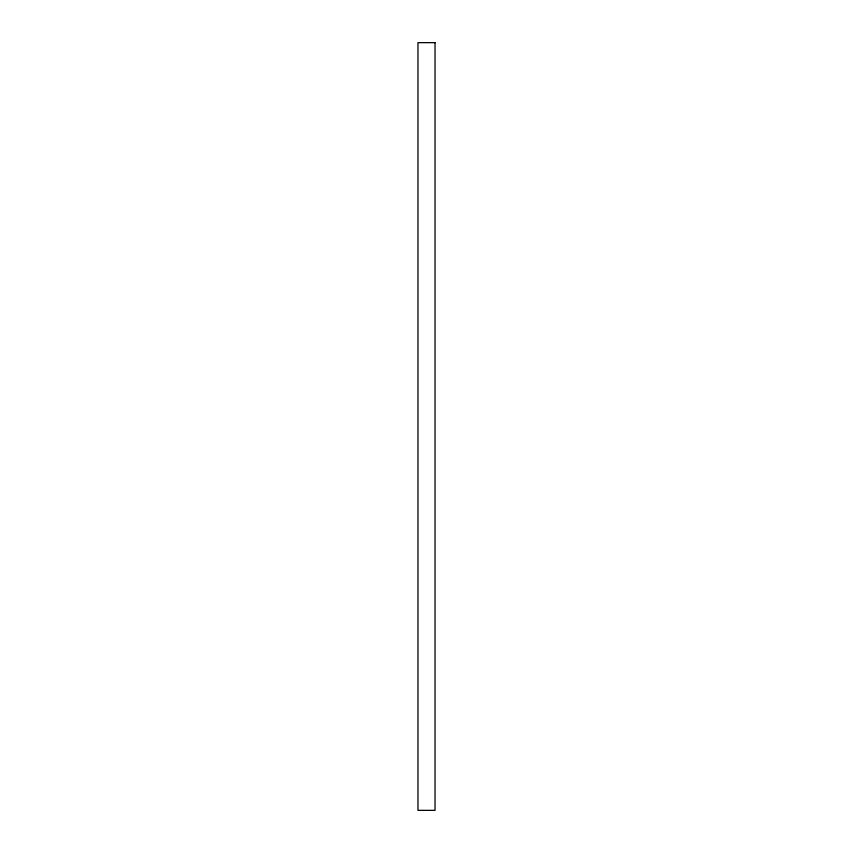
<?xml version="1.0" encoding="UTF-8"?>
<svg xmlns="http://www.w3.org/2000/svg" width="853" height="853" viewBox="0 0 853 853"><rect width="100%" height="100%" fill="white"/><g stroke="black" fill="none" stroke-linecap="round" stroke-linejoin="round"><path stroke-width="1.28" d="M435.03 42.65L417.97 42.65L417.97 810.35L435.03 810.35L435.03 42.65"/></g></svg>
